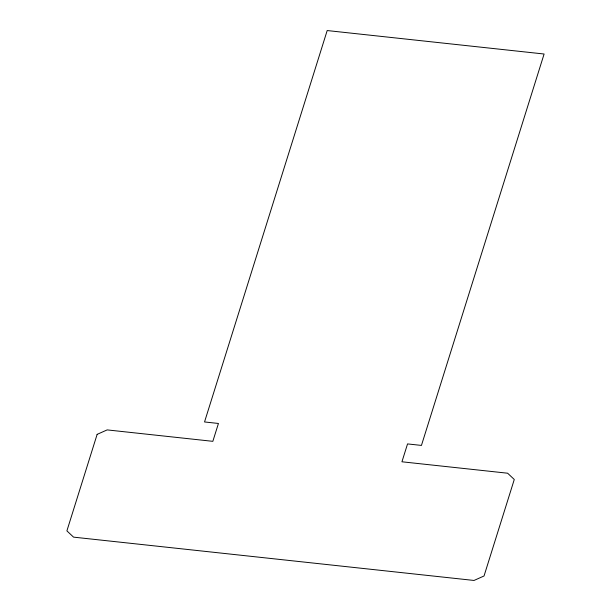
<?xml version="1.0" encoding="UTF-8"?>
<svg xmlns="http://www.w3.org/2000/svg" width="611" height="611" viewBox="0 0 611 611"><rect width="100%" height="100%" fill="white"/><g stroke="black" fill="none" stroke-linecap="round" stroke-linejoin="round"><path stroke-width="0.92" d="M97.141 434.36L66.897 530.875L73.557 537.138L474.014 580.45L484.034 575.99L514.279 479.482L507.619 473.212L401.939 461.786L407.545 443.914L421.445 445.419L544.103 54.012L327.19 30.55L204.532 421.957L218.44 423.461L212.834 441.333L107.162 429.9L97.141 434.36"/></g></svg>
